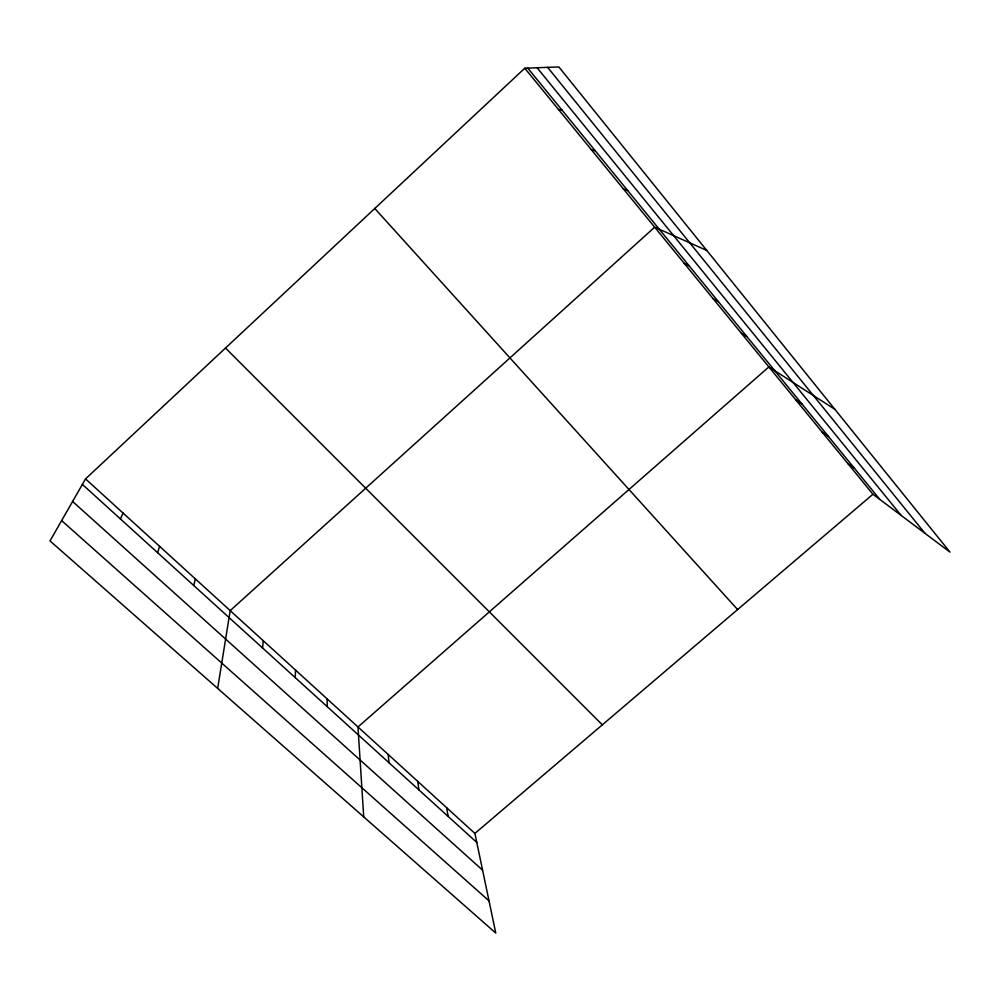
<?xml version="1.0" encoding="UTF-8"?>
<svg xmlns="http://www.w3.org/2000/svg" width="1000" height="1000" viewBox="0 0 1000 1000"><rect width="100%" height="100%" fill="white"/><g stroke="black" fill="none" stroke-linecap="round" stroke-linejoin="round"><path stroke-width="1.5" d="M295.262 677.663L295.538 670.1M262.562 647.962L263.238 640.7M217.662 688.4L230.2 610.612L654.675 227.188L706.787 250.438M193.75 585.5L195.35 578.888M157.55 552.638L159.637 546.375M120.438 518.95L123.05 513.05M85.538 478.9L50 540.913L495.763 933.062L474.9 833.425L85.538 478.9L524.775 68.238L558.85 66.938L950 552.125L872.938 494.25L524.775 68.238M474.9 833.425L872.938 494.25M558.525 109.537L561.962 110.013M591.4 149.762L595.262 150.8M623.438 188.962L627.7 190.525M684.262 263.387L689.225 265.912M713.138 298.712L718.425 301.688M741.325 333.225L746.938 336.613M834.862 409.312L768.875 366.925L357.975 726.963L363.725 816.9M795.788 399.85L801.963 404.012M822.087 432.025L828.525 436.562M847.8 463.488L854.488 468.363M61.638 520.612L489.025 900.875M72.6 501.475L482.587 870.15M82.387 484.412L476.788 842.438M225.512 348.038L602.337 724.837M374.775 208.487L737.613 609.562M527.775 68.125L879.862 499.45M537.112 67.775L901.225 515.5M547.638 67.362L925 533.35M446.613 807.663L448.175 816.462M417.7 781.35L418.938 789.912M388.162 754.45L389.05 762.788M327.1 698.85L327.238 706.675"/></g></svg>
